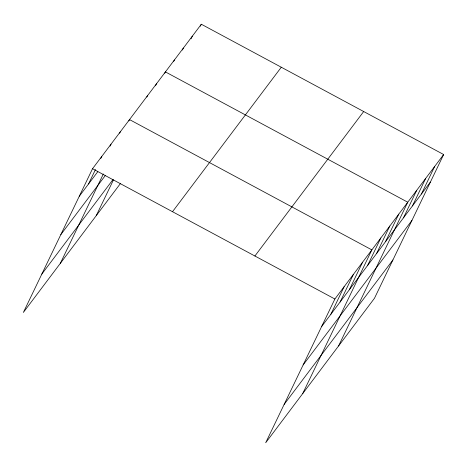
<?xml version="1.0" encoding="UTF-8"?>
<svg xmlns="http://www.w3.org/2000/svg" width="467" height="467" viewBox="0 0 467 467"><rect width="100%" height="100%" fill="white"/><g stroke="black" fill="none" stroke-linecap="round" stroke-linejoin="round"><path stroke-width="0.7" d="M443.65 154.53L334.874 299.008L265.682 442.769L374.464 298.29L443.65 154.53L201.318 24.231L92.536 168.71L23.35 312.47L120.591 183.315M88.52 183.986L95.466 169.55M100.837 158.395L101.783 156.427M110.084 146.118L111.029 144.145M119.645 133.183L120.276 131.869M60.336 263.347L103.341 173.987M128.892 120.9L129.522 119.587L371.855 249.886L302.669 393.646M146.836 97.06L147.473 95.747M155.499 85.8L156.445 83.826M96.231 215.672L113.458 179.883M164.787 73.22L165.417 71.906L407.755 202.205L338.563 345.971M173.759 61.3L174.395 59.992M182.422 50.039L183.368 48.072M191.079 38.779L192.34 36.152M200.366 26.199L201.318 24.231M330.852 314.285L344.121 286.726M340.099 302.009L353.367 274.444M349.345 289.727L362.608 262.168M367.57 265.525L380.833 237.966M376.542 253.604L389.805 226.046M385.514 241.684L398.777 214.125M403.465 217.85L416.727 190.291M412.437 205.929L425.7 178.371M421.415 194.009L434.678 166.45M79.273 196.268L97.766 171.71M60.821 234.615L105.495 175.277M41.802 274.123L112.979 179.597M172.51 211.709L281.286 67.23M254.9 256.009L363.682 111.531M321.611 326.567L430.387 182.089M303.153 364.914L411.929 220.436M284.14 404.422L392.916 259.944M92.536 168.71L334.874 299.008"/></g></svg>
